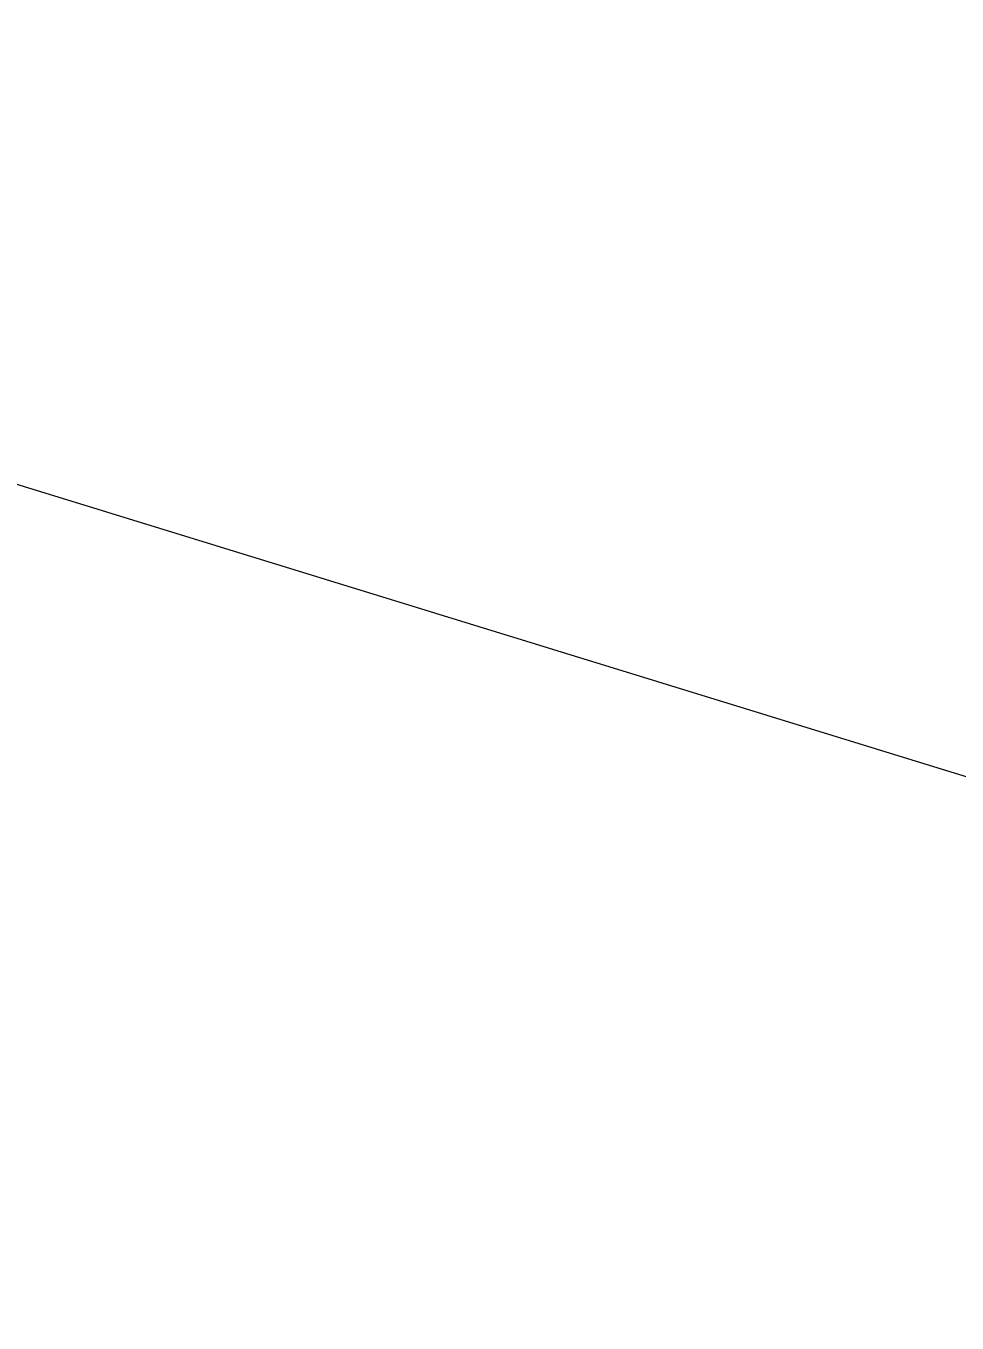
# Model space of a CAD drawing. Header units: millimetres. Extents: x 100 to 8300, y 98 to 5840.
# Drawn here: x 2119.7 to 2295.9, y 4290.9 to 4536.3 of the extents above; entities that cross this region are included whole.
import ezdxf

# ---------------------------------------------------------------- set-up
doc = ezdxf.new("R2010")
doc.units = ezdxf.units.MM
doc.header["$LTSCALE"] = 20
doc.styles.add('SLDTEXTSTYLE0', font='TXT', dxfattribs={"width": 0.75})
doc.dimstyles.new('SLDDIMSTYLE1', dxfattribs={"dimtxt": 52.916667, "dimasz": 60, "dimexe": 0, "dimexo": 0.0625, "dimgap": 13.229167, "dimtad": 1, "dimrnd": 1e-09, "dimzin": 12, "dimdsep": 46, "dimtxsty": 'SLDTEXTSTYLE0', "dimblk1": 'NONE', "dimsah": 1, "dimcen": 0, "dimadec": 0, "dimazin": 3, "dimtfac": 1, "dimtdec": 3, "dimtmove": 0, "dimatfit": 3, "dimldrblk": 'NONE', "dimfxl": 0, "dimfrac": 2, "dimtolj": 1, "dimtzin": 12, "dimarcsym": 0})

# ---------------------------------------------------------------- blocks, each defined once
blk = doc.blocks.new('_D_1')
at = {"color": 7, "linetype": 'Continuous', "lineweight": 0}
for q in [(1129.33, 4753.96), (4054.85, 3853.03)]:
    blk.add_line((3614.17, 3988.74), q, dxfattribs=at)
blk.add_solid([(3614.17, 3988.74), (3668.78, 3962.19), (3674.25, 3979.97)], dxfattribs=at)
at = {"color": 7, "linetype": 'Continuous', "lineweight": 0, "char_height": 52.917, "attachment_point": 1, "rotation": 342.8836, "style": 'SLDTEXTSTYLE0'}
for s, insert in [('%%c', (3849.11, 3987.75)), ('2600', (3925.45, 3964.24))]:
    blk.add_mtext(s, dxfattribs=dict(at, insert=insert))
blk = doc.blocks.new('_NONE')

msp = doc.modelspace()

# ---------------------------------------------------------------- linework, layer by layer
at = {"color": 7, "linetype": 'Continuous', "lineweight": 15}
msp.add_circle((2371.753, 4371.351), 1300, dxfattribs=at)

# ---------------------------------------------------------------- dimensions: what is measured, and where the dimension line sits
at = {"color": 7, "linetype": 'Continuous', "lineweight": 0}
dim = msp.add_diameter_dim_2p(p1=(1129.332, 4753.96), p2=(3614.174, 3988.742), dimstyle='SLDDIMSTYLE1', dxfattribs=at)
dim.commit()
dim.dimension.update_dxf_attribs({"geometry": '_D_1', "text_midpoint": (3942.483, 3887.638), "dimtype": 163})

doc.saveas('drawing.dxf')
